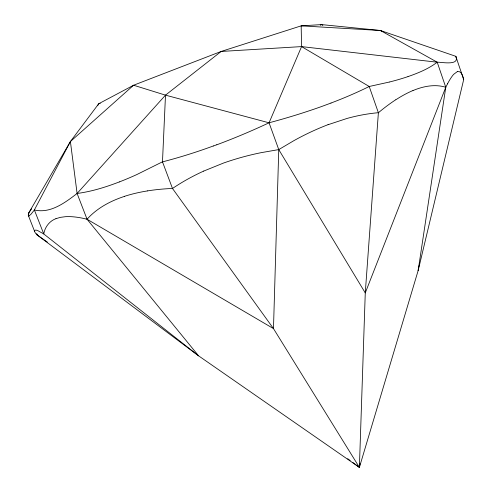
<?xml version="1.0" encoding="UTF-8"?>
<svg xmlns="http://www.w3.org/2000/svg" width="492" height="492" viewBox="0 0 492 492"><rect width="100%" height="100%" fill="white"/><g stroke="black" fill="none" stroke-linecap="round" stroke-linejoin="round"><path stroke-width="0.74" d="M28.407 214.143L28.628 213.091L70.399 141.548L98.738 103.732L133.584 85.233L221.166 51.451L301.565 46.599L437.216 62.213C441.582 62.01 459.94 66.045 455.813 56.316L380.421 30.492L321.627 24.6L301.166 25.855L301.565 46.599L269.069 122.815L278.761 149.593L273.478 328.601L359.388 467.4L418.157 270.545L463.692 79.55C462.886 76.469 461.748 70.756 457.449 71.531M55.965 218.663L60.344 217.366L65.393 216.695A82.638 30.971 31.7 0 1 82.127 218.116L87.053 219.229L273.478 328.601L172.489 188.479L162.483 161.825L165.496 95.147L221.166 51.451L301.166 25.855L380.421 30.492L437.216 62.213L445.77 87.275L418.157 270.545L418.827 265.981M301.565 46.599L369.215 86.487L378.385 112.723L365.267 292.912L359.388 467.4L198.614 355.851L37.232 235.035C32.251 230.373 34.735 228.282 40.129 231.953A150.687 6.968 37.3 0 1 43.763 233.964L198.614 355.851L87.053 219.229L77.103 193.467L70.399 141.548L133.584 85.233L165.496 95.147L269.069 122.815M359.972 463.741L359.388 467.4L352.616 462.357M447.517 83.831L445.77 87.275L365.267 292.912L278.761 149.593L261.246 152.643A214.014 163.129 -18.6 0 0 223.54 163.037L203.682 171.081M70.399 141.548L34.372 209.967L30.978 214.248L29.04 215.908M97.625 105.737L98.738 103.732L100.233 103.455M31.691 208.7L28.628 213.091L28.985 213.362M55.94 218.669C49.415 221.031 44.852 227.212 43.763 233.964L34.372 209.967C50.369 213.842 65.153 202.612 77.103 193.467L165.496 95.147M87.053 219.229C96.949 208.147 110.485 200.957 124.464 196.382M437.216 62.213C428.526 68.849 418.274 73.025 408.022 76.586M278.761 149.593L293.964 140.614A212.353 154.322 -40.9 0 1 328.047 124.667M162.483 161.825L136.715 174.611A184.74 83.05 -34.4 0 1 119.365 181.923M320.249 25.264L321.627 24.6L322.863 25.51M412.991 90.553C423.218 86.278 434.934 83.886 445.77 87.275M119.365 181.917C105.719 187.151 91.641 191.566 77.103 193.467M330.993 103.056L321.596 106.524A317.531 139.187 -10.6 0 1 269.056 122.791A318.269 145.73 -20.6 0 1 216.824 144.777M457.437 71.531L453.673 74.329A79.71 13.112 -75.3 0 0 447.517 83.831M328.078 124.691L346.934 118.474A172.827 128.006 -42 0 1 378.391 112.705M213.43 145.983L216.787 144.746M407.936 76.617L407.88 76.635A181.911 68.019 2 0 1 393.157 81.057L389.584 81.986M389.418 82.029L369.215 86.487A254.85 116.198 -10.1 0 1 330.968 103.037M147.637 190.89L147.471 190.921A131.223 92.047 9.2 0 0 124.439 196.351M380.421 30.492L382.413 31.636M36.697 233.669L37.232 235.035L47.306 242.039M347.696 458.692L350.156 460.524M28.321 215.391L34.711 231.652M37.201 234.309L37.232 235.035M455.826 56.795L455.813 56.316L463.692 79.55A145.048 24.674 -78.6 0 0 463.286 78.806M29.003 215.957A328.619 10.781 -60.8 0 1 28.425 214.106M213.411 145.94A260.274 123.781 -20.7 0 1 162.483 161.88M378.391 112.742A159.18 90.583 -60.7 0 1 395.728 99.771M395.888 99.735A128.166 73.96 -61.5 0 1 412.991 90.51M203.682 171.093A174.303 135.73 -18.4 0 0 172.477 188.467A162.895 112.373 8.4 0 0 147.631 190.865"/></g></svg>
